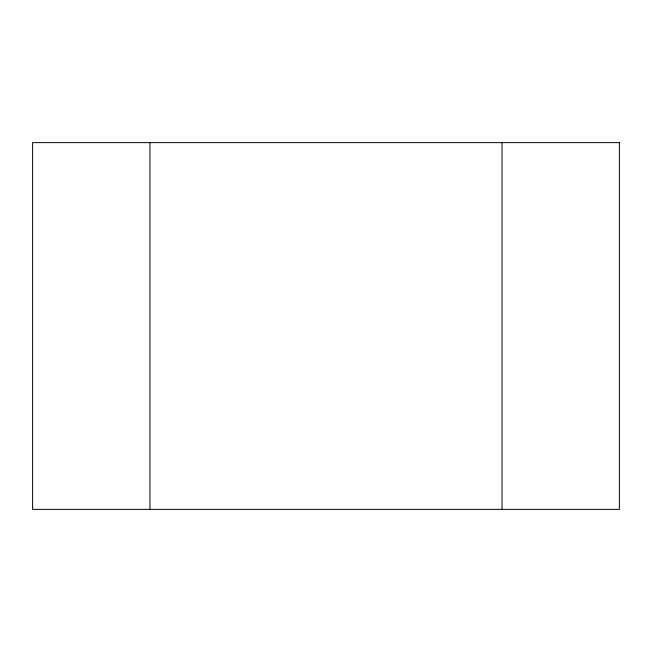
<?xml version="1.0" encoding="UTF-8"?>
<svg xmlns="http://www.w3.org/2000/svg" width="652" height="652" viewBox="0 0 652 652"><rect width="100%" height="100%" fill="white"/><g stroke="black" fill="none" stroke-linecap="round" stroke-linejoin="round"><path stroke-width="0.98" d="M502.04 142.625L502.04 509.375M149.96 142.625L149.96 509.375M619.4 142.625L32.6 142.625L32.6 509.375L619.4 509.375L619.4 142.625"/></g></svg>
